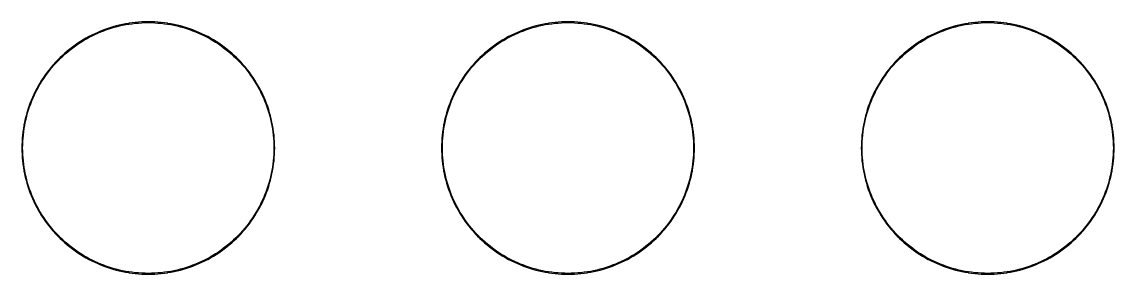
# Model space of a CAD drawing. Extents: x 6 to 66, y 0 to 129.
# Drawn here: x 21.83 to 35.05, y 52.97 to 56.03 of the extents above; entities that cross this region are included whole.
import ezdxf

# ---------------------------------------------------------------- set-up
doc = ezdxf.new("R2010")
doc.units = 0

msp = doc.modelspace()

# ---------------------------------------------------------------- linework, layer by layer
at = {"color": 34, "true_color": 0x008000}
for points in [[(24.4311, 55.59368, 0), (24.40265, 55.6206, 0), (24.3737, 55.64702, 0), (24.34373, 55.67242, 0), (24.31325, 55.69731, 0), (24.28226, 55.72119, 0), (24.25051, 55.7443, 0), (24.21825, 55.76665, 0), (24.18523, 55.78824, 0), (24.15196, 55.80882, 0), (24.11792, 55.82863, 0), (24.08363, 55.84768, 0), (24.04858, 55.86571, 0), (24.0472, 55.86642, 0), (24.01189, 55.88344, 0), (23.97608, 55.89969, 0), (23.94001, 55.91493, 0), (23.90343, 55.92916, 0), (23.8666, 55.94262, 0), (23.82927, 55.95506, 0), (23.79167, 55.96649, 0), (23.75383, 55.97691, 0), (23.71573, 55.98631, 0), (23.67737, 55.99494, 0), (23.63877, 56.00256, 0), (23.60016, 56.00891, 0), (23.59863, 56.00915, 0), (23.55976, 56.01474, 0), (23.52065, 56.01931, 0), (23.48153, 56.02287, 0), (23.44242, 56.02541, 0), (23.4033, 56.02693, 0), (23.36393, 56.02744, 0), (23.32456, 56.02693, 0), (23.28544, 56.02541, 0), (23.24633, 56.02287, 0), (23.20721, 56.01931, 0), (23.1681, 56.01474, 0), (23.12924, 56.00915, 0), (23.1277, 56.00891, 0), (23.0891, 56.00256, 0), (23.05049, 55.99494, 0), (23.01213, 55.98631, 0), (22.97403, 55.97691, 0), (22.93619, 55.96649, 0), (22.8986, 55.95506, 0), (22.86126, 55.94262, 0), (22.82443, 55.92916, 0), (22.78785, 55.91493, 0), (22.75178, 55.89969, 0), (22.71597, 55.88344, 0), (22.68066, 55.86642, 0), (22.67928, 55.86571, 0), (22.64423, 55.84768, 0), (22.60994, 55.82863, 0), (22.57591, 55.80882, 0), (22.54263, 55.78824, 0), (22.50961, 55.76665, 0), (22.47735, 55.7443, 0), (22.4456, 55.72119, 0), (22.41462, 55.69731, 0), (22.38414, 55.67242, 0), (22.35416, 55.64702, 0), (22.32521, 55.6206, 0), (22.29676, 55.59368, 0), (22.26772, 55.56464, 0), (22.2408, 55.5362, 0), (22.21438, 55.50724, 0), (22.18898, 55.47727, 0), (22.16409, 55.44679, 0), (22.14022, 55.4158, 0), (22.1171, 55.38405, 0), (22.09475, 55.35179, 0), (22.07316, 55.31877, 0), (22.05259, 55.2855, 0), (22.03277, 55.25146, 0), (22.01372, 55.21717, 0), (21.99569, 55.18212, 0), (21.99499, 55.18074, 0), (21.97797, 55.14543, 0), (21.96171, 55.10962, 0), (21.94647, 55.07355, 0), (21.93225, 55.03698, 0), (21.91879, 55.00015, 0), (21.90634, 54.96281, 0), (21.89491, 54.92522, 0), (21.8845, 54.88737, 0), (21.8751, 54.84927, 0), (21.86646, 54.81092, 0), (21.85884, 54.77231, 0), (21.85249, 54.7337, 0), (21.85225, 54.73217, 0), (21.84666, 54.69331, 0), (21.84209, 54.65419, 0), (21.83853, 54.61507, 0), (21.83599, 54.57596, 0), (21.83447, 54.53684, 0), (21.83396, 54.49747, 0), (21.83447, 54.4581, 0), (21.83599, 54.41899, 0), (21.83853, 54.37987, 0), (21.84209, 54.34076, 0), (21.84666, 54.30164, 0), (21.85225, 54.26278, 0), (21.85249, 54.26125, 0), (21.85884, 54.22264, 0), (21.86646, 54.18403, 0), (21.8751, 54.14568, 0), (21.8845, 54.10758, 0), (21.89491, 54.06973, 0), (21.90634, 54.03214, 0), (21.91879, 53.9948, 0), (21.93225, 53.95797, 0), (21.94647, 53.92139, 0), (21.96171, 53.88533, 0), (21.97797, 53.84951, 0), (21.99499, 53.81421, 0), (21.99569, 53.81283, 0), (22.01372, 53.77777, 0), (22.03277, 53.74348, 0), (22.05259, 53.70945, 0), (22.07316, 53.67617, 0), (22.09475, 53.64315, 0), (22.1171, 53.6109, 0), (22.14022, 53.57915, 0), (22.16409, 53.54816, 0), (22.18898, 53.51768, 0), (22.21438, 53.48771, 0), (22.2408, 53.45875, 0), (22.26772, 53.4303, 0), (22.29566, 53.40236, 0), (22.29676, 53.40127, 0), (22.32521, 53.37434, 0), (22.35416, 53.34793, 0), (22.38414, 53.32253, 0), (22.41462, 53.29763, 0), (22.4456, 53.27376, 0), (22.47735, 53.25064, 0), (22.50961, 53.22829, 0), (22.54263, 53.2067, 0), (22.57591, 53.18613, 0), (22.60994, 53.16632, 0), (22.64423, 53.14727, 0), (22.64561, 53.14656, 0), (22.67928, 53.12923, 0), (22.68066, 53.12853, 0), (22.71597, 53.11151, 0), (22.75178, 53.09525, 0), (22.78785, 53.08001, 0), (22.82443, 53.06579, 0), (22.86126, 53.05233, 0), (22.8986, 53.03988, 0), (22.93619, 53.02845, 0), (22.97403, 53.01804, 0), (23.01213, 53.00864, 0), (23.05049, 53, 0), (23.0891, 52.99238, 0), (23.1277, 52.98603, 0), (23.12924, 52.98579, 0), (23.1681, 52.9802, 0), (23.20721, 52.97563, 0), (23.24633, 52.97208, 0), (23.28544, 52.96954, 0), (23.32456, 52.96801, 0), (23.36393, 52.9675, 0), (23.4033, 52.96801, 0), (23.44242, 52.96954, 0), (23.48153, 52.97208, 0), (23.52065, 52.97563, 0), (23.55976, 52.9802, 0), (23.59863, 52.98579, 0), (23.60016, 52.98603, 0), (23.63877, 52.99238, 0), (23.67737, 53, 0), (23.71573, 53.00864, 0), (23.75383, 53.01804, 0), (23.79167, 53.02845, 0), (23.82927, 53.03988, 0), (23.8666, 53.05233, 0), (23.90343, 53.06579, 0), (23.94001, 53.08001, 0), (23.97608, 53.09525, 0), (24.01189, 53.11151, 0), (24.0472, 53.12853, 0), (24.04858, 53.12923, 0), (24.08225, 53.14656, 0), (24.08363, 53.14727, 0), (24.11792, 53.16632, 0), (24.15196, 53.18613, 0), (24.18523, 53.2067, 0), (24.21825, 53.22829, 0), (24.25051, 53.25064, 0), (24.28226, 53.27376, 0), (24.31325, 53.29763, 0), (24.34373, 53.32253, 0), (24.3737, 53.34793, 0), (24.40265, 53.37434, 0), (24.4311, 53.40127, 0), (24.4322, 53.40236, 0), (24.46014, 53.4303, 0), (24.48706, 53.45875, 0), (24.51348, 53.48771, 0), (24.53888, 53.51768, 0), (24.56377, 53.54816, 0), (24.58765, 53.57915, 0), (24.61076, 53.6109, 0), (24.63311, 53.64315, 0), (24.6547, 53.67617, 0), (24.67528, 53.70945, 0), (24.69509, 53.74348, 0), (24.71414, 53.77777, 0), (24.73217, 53.81283, 0), (24.73288, 53.81421, 0), (24.74989, 53.84951, 0), (24.76615, 53.88533, 0), (24.78139, 53.92139, 0), (24.79561, 53.95797, 0), (24.80908, 53.9948, 0), (24.82152, 54.03214, 0), (24.83295, 54.06973, 0), (24.84337, 54.10758, 0), (24.85276, 54.14568, 0), (24.8614, 54.18403, 0), (24.86902, 54.22264, 0), (24.87537, 54.26125, 0), (24.87561, 54.26278, 0), (24.8812, 54.30164, 0), (24.88577, 54.34076, 0), (24.88933, 54.37987, 0), (24.89187, 54.41899, 0), (24.89339, 54.4581, 0), (24.8939, 54.49747, 0), (24.89339, 54.53684, 0), (24.89187, 54.57596, 0), (24.88933, 54.61507, 0), (24.88577, 54.65419, 0), (24.8812, 54.69331, 0), (24.87561, 54.73217, 0), (24.87537, 54.7337, 0), (24.86902, 54.77231, 0), (24.8614, 54.81092, 0), (24.85276, 54.84927, 0), (24.84337, 54.88737, 0), (24.83295, 54.92522, 0), (24.82152, 54.96281, 0), (24.80908, 55.00015, 0), (24.79561, 55.03698, 0), (24.78139, 55.07355, 0), (24.76615, 55.10962, 0), (24.74989, 55.14543, 0), (24.73288, 55.18074, 0), (24.73217, 55.18212, 0), (24.71414, 55.21717, 0), (24.69509, 55.25146, 0), (24.67528, 55.2855, 0), (24.6547, 55.31877, 0), (24.63311, 55.35179, 0), (24.61076, 55.38405, 0), (24.58765, 55.4158, 0), (24.56377, 55.44679, 0), (24.53888, 55.47727, 0), (24.51348, 55.50724, 0), (24.48706, 55.5362, 0), (24.46014, 55.56464, 0), (24.4311, 55.59368, 0)], [(23.44242, 52.97944, 0), (23.4033, 52.97792, 0), (23.36393, 52.97741, 0), (23.32456, 52.97792, 0), (23.28544, 52.97944, 0), (23.24633, 52.98198, 0), (23.20721, 52.98554, 0), (23.1681, 52.99011, 0), (23.1298, 52.99562, 0), (23.09216, 53.00181, 0), (23.05355, 53.00943, 0), (23.0152, 53.01806, 0), (22.9771, 53.02746, 0), (22.93925, 53.03787, 0), (22.90166, 53.0493, 0), (22.86432, 53.06175, 0), (22.82749, 53.07521, 0), (22.79091, 53.08944, 0), (22.75485, 53.10468, 0), (22.71903, 53.12093, 0), (22.68403, 53.1378, 0), (22.65005, 53.15528, 0), (22.61576, 53.17433, 0), (22.58173, 53.19414, 0), (22.54845, 53.21472, 0), (22.51543, 53.23631, 0), (22.48318, 53.25866, 0), (22.45143, 53.28177, 0), (22.42044, 53.30565, 0), (22.38996, 53.33054, 0), (22.35999, 53.35594, 0), (22.33103, 53.38236, 0), (22.30258, 53.40928, 0), (22.27574, 53.43612, 0), (22.24881, 53.46457, 0), (22.2224, 53.49353, 0), (22.197, 53.5235, 0), (22.17211, 53.55398, 0), (22.14823, 53.58497, 0), (22.12512, 53.61672, 0), (22.10276, 53.64898, 0), (22.08117, 53.682, 0), (22.0606, 53.71527, 0), (22.04079, 53.74931, 0), (22.02174, 53.7836, 0), (22.00441, 53.81727, 0), (21.98739, 53.85257, 0), (21.97113, 53.88839, 0), (21.95589, 53.92446, 0), (21.94167, 53.96103, 0), (21.92821, 53.99786, 0), (21.91576, 54.0352, 0), (21.90433, 54.07279, 0), (21.89392, 54.11064, 0), (21.88452, 54.14874, 0), (21.87588, 54.18709, 0), (21.86826, 54.2257, 0), (21.86216, 54.26278, 0), (21.85657, 54.30164, 0), (21.852, 54.34076, 0), (21.84844, 54.37987, 0), (21.8459, 54.41899, 0), (21.84438, 54.4581, 0), (21.84387, 54.49747, 0), (21.84438, 54.53684, 0), (21.8459, 54.57596, 0), (21.84844, 54.61507, 0), (21.852, 54.65419, 0), (21.85657, 54.69331, 0), (21.86215, 54.73209, 0), (21.86826, 54.76925, 0), (21.87588, 54.80785, 0), (21.88452, 54.84621, 0), (21.89392, 54.88431, 0), (21.90433, 54.92215, 0), (21.91576, 54.95975, 0), (21.92821, 54.99708, 0), (21.94167, 55.03391, 0), (21.95589, 55.07049, 0), (21.97113, 55.10656, 0), (21.98739, 55.14237, 0), (22.00441, 55.17767, 0), (22.02174, 55.21135, 0), (22.04079, 55.24564, 0), (22.0606, 55.27968, 0), (22.08117, 55.31295, 0), (22.10276, 55.34597, 0), (22.12512, 55.37823, 0), (22.14823, 55.40998, 0), (22.17211, 55.44097, 0), (22.197, 55.47145, 0), (22.2224, 55.50142, 0), (22.24881, 55.53037, 0), (22.27574, 55.55882, 0), (22.27575, 55.55884, 0), (22.30258, 55.58567, 0), (22.33103, 55.61259, 0), (22.35999, 55.63901, 0), (22.38996, 55.66441, 0), (22.42044, 55.6893, 0), (22.45143, 55.71317, 0), (22.48318, 55.73629, 0), (22.51543, 55.75864, 0), (22.54845, 55.78023, 0), (22.58173, 55.8008, 0), (22.61576, 55.82062, 0), (22.65005, 55.83967, 0), (22.68403, 55.85714, 0), (22.71903, 55.87401, 0), (22.75485, 55.89027, 0), (22.79091, 55.90551, 0), (22.82749, 55.91973, 0), (22.86432, 55.9332, 0), (22.90166, 55.94564, 0), (22.93925, 55.95707, 0), (22.9771, 55.96749, 0), (23.0152, 55.97688, 0), (23.05355, 55.98552, 0), (23.09216, 55.99314, 0), (23.1298, 55.99933, 0), (23.1681, 56.00484, 0), (23.20721, 56.00941, 0), (23.24633, 56.01296, 0), (23.28544, 56.0155, 0), (23.32456, 56.01703, 0), (23.36393, 56.01754, 0), (23.4033, 56.01703, 0), (23.44242, 56.0155, 0), (23.48153, 56.01296, 0), (23.52065, 56.00941, 0), (23.55976, 56.00484, 0), (23.59806, 55.99933, 0), (23.6357, 55.99314, 0), (23.67431, 55.98552, 0), (23.71267, 55.97688, 0), (23.75077, 55.96749, 0), (23.78861, 55.95707, 0), (23.8262, 55.94564, 0), (23.86354, 55.9332, 0), (23.90037, 55.91973, 0), (23.93695, 55.90551, 0), (23.97302, 55.89027, 0), (24.00883, 55.87401, 0), (24.04384, 55.85715, 0), (24.07781, 55.83967, 0), (24.1121, 55.82062, 0), (24.14613, 55.8008, 0), (24.17941, 55.78023, 0), (24.21243, 55.75864, 0), (24.24469, 55.73629, 0), (24.27644, 55.71317, 0), (24.30742, 55.6893, 0), (24.3379, 55.66441, 0), (24.36788, 55.63901, 0), (24.39683, 55.61259, 0), (24.42528, 55.58567, 0), (24.45211, 55.55884, 0), (24.45212, 55.55882, 0), (24.47905, 55.53037, 0), (24.50546, 55.50142, 0), (24.53086, 55.47145, 0), (24.55576, 55.44097, 0), (24.57963, 55.40998, 0), (24.60275, 55.37823, 0), (24.6251, 55.34597, 0), (24.64669, 55.31295, 0), (24.66726, 55.27968, 0), (24.68707, 55.24564, 0), (24.70612, 55.21135, 0), (24.72345, 55.17767, 0), (24.74047, 55.14237, 0), (24.75673, 55.10656, 0), (24.77197, 55.07049, 0), (24.78619, 55.03391, 0), (24.79965, 54.99708, 0), (24.8121, 54.95975, 0), (24.82353, 54.92215, 0), (24.83394, 54.88431, 0), (24.84334, 54.84621, 0), (24.85198, 54.80785, 0), (24.8596, 54.76925, 0), (24.86579, 54.73161, 0), (24.87129, 54.69331, 0), (24.87587, 54.65419, 0), (24.87942, 54.61507, 0), (24.88196, 54.57596, 0), (24.88349, 54.53684, 0), (24.88399, 54.49747, 0), (24.88349, 54.4581, 0), (24.88196, 54.41899, 0), (24.87942, 54.37987, 0), (24.87587, 54.34076, 0), (24.87129, 54.30164, 0), (24.86579, 54.26334, 0), (24.8596, 54.2257, 0), (24.85198, 54.18709, 0), (24.84334, 54.14874, 0), (24.83394, 54.11064, 0), (24.82353, 54.07279, 0), (24.8121, 54.0352, 0), (24.79965, 53.99786, 0), (24.78619, 53.96103, 0), (24.77197, 53.92446, 0), (24.75673, 53.88839, 0), (24.74047, 53.85257, 0), (24.72345, 53.81727, 0), (24.70612, 53.7836, 0), (24.68707, 53.74931, 0), (24.66726, 53.71527, 0), (24.64669, 53.682, 0), (24.6251, 53.64898, 0), (24.60275, 53.61672, 0), (24.57963, 53.58497, 0), (24.55576, 53.55398, 0), (24.53086, 53.5235, 0), (24.50546, 53.49353, 0), (24.47905, 53.46457, 0), (24.45212, 53.43612, 0), (24.42528, 53.40928, 0), (24.39683, 53.38236, 0), (24.36788, 53.35594, 0), (24.3379, 53.33054, 0), (24.30742, 53.30565, 0), (24.27644, 53.28177, 0), (24.24469, 53.25866, 0), (24.21243, 53.23631, 0), (24.17941, 53.21472, 0), (24.14613, 53.19414, 0), (24.1121, 53.17433, 0), (24.07781, 53.15528, 0), (24.04383, 53.1378, 0), (24.00883, 53.12093, 0), (23.97302, 53.10468, 0), (23.93695, 53.08944, 0), (23.90037, 53.07521, 0), (23.86354, 53.06175, 0), (23.8262, 53.0493, 0), (23.78861, 53.03787, 0), (23.75077, 53.02746, 0), (23.71267, 53.01806, 0), (23.67431, 53.00943, 0), (23.6357, 53.00181, 0), (23.59806, 52.99562, 0), (23.55976, 52.99011, 0), (23.52065, 52.98554, 0), (23.48153, 52.98198, 0), (23.44242, 52.97944, 0)], [(29.5111, 55.59368, 0), (29.48265, 55.6206, 0), (29.4537, 55.64702, 0), (29.42373, 55.67242, 0), (29.39325, 55.69731, 0), (29.36226, 55.72119, 0), (29.33051, 55.7443, 0), (29.29825, 55.76665, 0), (29.26523, 55.78824, 0), (29.23196, 55.80882, 0), (29.19792, 55.82863, 0), (29.16363, 55.84768, 0), (29.12858, 55.86571, 0), (29.1272, 55.86642, 0), (29.09189, 55.88344, 0), (29.05608, 55.89969, 0), (29.02001, 55.91493, 0), (28.98343, 55.92916, 0), (28.9466, 55.94262, 0), (28.90927, 55.95506, 0), (28.87167, 55.96649, 0), (28.83383, 55.97691, 0), (28.79573, 55.98631, 0), (28.75737, 55.99494, 0), (28.71877, 56.00256, 0), (28.68016, 56.00891, 0), (28.67863, 56.00915, 0), (28.63977, 56.01474, 0), (28.60065, 56.01931, 0), (28.56153, 56.02287, 0), (28.52242, 56.02541, 0), (28.4833, 56.02693, 0), (28.44393, 56.02744, 0), (28.40456, 56.02693, 0), (28.36544, 56.02541, 0), (28.32633, 56.02287, 0), (28.28721, 56.01931, 0), (28.2481, 56.01474, 0), (28.20923, 56.00915, 0), (28.2077, 56.00891, 0), (28.1691, 56.00256, 0), (28.13049, 55.99494, 0), (28.09213, 55.98631, 0), (28.05403, 55.97691, 0), (28.01619, 55.96649, 0), (27.9786, 55.95506, 0), (27.94126, 55.94262, 0), (27.90443, 55.92916, 0), (27.86785, 55.91493, 0), (27.83178, 55.89969, 0), (27.79597, 55.88344, 0), (27.76066, 55.86642, 0), (27.75928, 55.86571, 0), (27.72423, 55.84768, 0), (27.68994, 55.82863, 0), (27.65591, 55.80882, 0), (27.62263, 55.78824, 0), (27.58961, 55.76665, 0), (27.55735, 55.7443, 0), (27.5256, 55.72119, 0), (27.49462, 55.69731, 0), (27.46414, 55.67242, 0), (27.43416, 55.64702, 0), (27.40521, 55.6206, 0), (27.37676, 55.59368, 0), (27.34772, 55.56464, 0), (27.3208, 55.5362, 0), (27.29438, 55.50724, 0), (27.26898, 55.47727, 0), (27.24409, 55.44679, 0), (27.22022, 55.4158, 0), (27.1971, 55.38405, 0), (27.17475, 55.35179, 0), (27.15316, 55.31877, 0), (27.13259, 55.2855, 0), (27.11277, 55.25146, 0), (27.09372, 55.21717, 0), (27.07569, 55.18212, 0), (27.07499, 55.18074, 0), (27.05797, 55.14543, 0), (27.04171, 55.10962, 0), (27.02647, 55.07355, 0), (27.01225, 55.03698, 0), (26.99879, 55.00015, 0), (26.98634, 54.96281, 0), (26.97491, 54.92522, 0), (26.9645, 54.88737, 0), (26.9551, 54.84927, 0), (26.94646, 54.81092, 0), (26.93884, 54.77231, 0), (26.93249, 54.7337, 0), (26.93225, 54.73217, 0), (26.92666, 54.69331, 0), (26.92209, 54.65419, 0), (26.91853, 54.61507, 0), (26.91599, 54.57596, 0), (26.91447, 54.53684, 0), (26.91396, 54.49747, 0), (26.91447, 54.4581, 0), (26.91599, 54.41899, 0), (26.91853, 54.37987, 0), (26.92209, 54.34076, 0), (26.92666, 54.30164, 0), (26.93225, 54.26278, 0), (26.93249, 54.26125, 0), (26.93884, 54.22264, 0), (26.94646, 54.18403, 0), (26.9551, 54.14568, 0), (26.9645, 54.10758, 0), (26.97491, 54.06973, 0), (26.98634, 54.03214, 0), (26.99879, 53.9948, 0), (27.01225, 53.95797, 0), (27.02647, 53.92139, 0), (27.04171, 53.88533, 0), (27.05797, 53.84951, 0), (27.07499, 53.81421, 0), (27.07569, 53.81283, 0), (27.09372, 53.77777, 0), (27.11277, 53.74348, 0), (27.13259, 53.70945, 0), (27.15316, 53.67617, 0), (27.17475, 53.64315, 0), (27.1971, 53.6109, 0), (27.22022, 53.57915, 0), (27.24409, 53.54816, 0), (27.26898, 53.51768, 0), (27.29438, 53.48771, 0), (27.3208, 53.45875, 0), (27.34772, 53.4303, 0), (27.37566, 53.40236, 0), (27.37676, 53.40127, 0), (27.40521, 53.37434, 0), (27.43416, 53.34793, 0), (27.46414, 53.32253, 0), (27.49462, 53.29763, 0), (27.5256, 53.27376, 0), (27.55735, 53.25064, 0), (27.58961, 53.22829, 0), (27.62263, 53.2067, 0), (27.65591, 53.18613, 0), (27.68994, 53.16632, 0), (27.72423, 53.14727, 0), (27.72561, 53.14656, 0), (27.75928, 53.12923, 0), (27.76066, 53.12853, 0), (27.79597, 53.11151, 0), (27.83178, 53.09525, 0), (27.86785, 53.08001, 0), (27.90443, 53.06579, 0), (27.94126, 53.05233, 0), (27.9786, 53.03988, 0), (28.01619, 53.02845, 0), (28.05403, 53.01804, 0), (28.09213, 53.00864, 0), (28.13049, 53, 0), (28.1691, 52.99238, 0), (28.2077, 52.98603, 0), (28.20923, 52.98579, 0), (28.2481, 52.9802, 0), (28.28721, 52.97563, 0), (28.32633, 52.97208, 0), (28.36544, 52.96954, 0), (28.40456, 52.96801, 0), (28.44393, 52.9675, 0), (28.4833, 52.96801, 0), (28.52242, 52.96954, 0), (28.56153, 52.97208, 0), (28.60065, 52.97563, 0), (28.63977, 52.9802, 0), (28.67863, 52.98579, 0), (28.68016, 52.98603, 0), (28.71877, 52.99238, 0), (28.75737, 53, 0), (28.79573, 53.00864, 0), (28.83383, 53.01804, 0), (28.87167, 53.02845, 0), (28.90927, 53.03988, 0), (28.9466, 53.05233, 0), (28.98343, 53.06579, 0), (29.02001, 53.08001, 0), (29.05608, 53.09525, 0), (29.09189, 53.11151, 0), (29.1272, 53.12853, 0), (29.12858, 53.12923, 0), (29.16225, 53.14656, 0), (29.16363, 53.14727, 0), (29.19792, 53.16632, 0), (29.23196, 53.18613, 0), (29.26523, 53.2067, 0), (29.29825, 53.22829, 0), (29.33051, 53.25064, 0), (29.36226, 53.27376, 0), (29.39325, 53.29763, 0), (29.42373, 53.32253, 0), (29.4537, 53.34793, 0), (29.48265, 53.37434, 0), (29.5111, 53.40127, 0), (29.5122, 53.40236, 0), (29.54014, 53.4303, 0), (29.56706, 53.45875, 0), (29.59348, 53.48771, 0), (29.61888, 53.51768, 0), (29.64377, 53.54816, 0), (29.66765, 53.57915, 0), (29.69076, 53.6109, 0), (29.71311, 53.64315, 0), (29.7347, 53.67617, 0), (29.75528, 53.70945, 0), (29.77509, 53.74348, 0), (29.79414, 53.77777, 0), (29.81217, 53.81283, 0), (29.81288, 53.81421, 0), (29.82989, 53.84951, 0), (29.84615, 53.88533, 0), (29.86139, 53.92139, 0), (29.87561, 53.95797, 0), (29.88908, 53.9948, 0), (29.90152, 54.03214, 0), (29.91295, 54.06973, 0), (29.92337, 54.10758, 0), (29.93276, 54.14568, 0), (29.9414, 54.18403, 0), (29.94902, 54.22264, 0), (29.95537, 54.26125, 0), (29.95561, 54.26278, 0), (29.9612, 54.30164, 0), (29.96577, 54.34076, 0), (29.96933, 54.37987, 0), (29.97187, 54.41899, 0), (29.97339, 54.4581, 0), (29.9739, 54.49747, 0), (29.97339, 54.53684, 0), (29.97187, 54.57596, 0), (29.96933, 54.61507, 0), (29.96577, 54.65419, 0), (29.9612, 54.69331, 0), (29.95561, 54.73217, 0), (29.95537, 54.7337, 0), (29.94902, 54.77231, 0), (29.9414, 54.81092, 0), (29.93276, 54.84927, 0), (29.92337, 54.88737, 0), (29.91295, 54.92522, 0), (29.90152, 54.96281, 0), (29.88908, 55.00015, 0), (29.87561, 55.03698, 0), (29.86139, 55.07355, 0), (29.84615, 55.10962, 0), (29.82989, 55.14543, 0), (29.81288, 55.18074, 0), (29.81217, 55.18212, 0), (29.79414, 55.21717, 0), (29.77509, 55.25146, 0), (29.75528, 55.2855, 0), (29.7347, 55.31877, 0), (29.71311, 55.35179, 0), (29.69076, 55.38405, 0), (29.66765, 55.4158, 0), (29.64377, 55.44679, 0), (29.61888, 55.47727, 0), (29.59348, 55.50724, 0), (29.56706, 55.5362, 0), (29.54014, 55.56464, 0), (29.5111, 55.59368, 0)], [(28.52242, 52.97944, 0), (28.4833, 52.97792, 0), (28.44393, 52.97741, 0), (28.40456, 52.97792, 0), (28.36544, 52.97944, 0), (28.32633, 52.98198, 0), (28.28721, 52.98554, 0), (28.2481, 52.99011, 0), (28.20987, 52.99561, 0), (28.17216, 53.00181, 0), (28.13355, 53.00943, 0), (28.0952, 53.01806, 0), (28.0571, 53.02746, 0), (28.01925, 53.03787, 0), (27.98166, 53.0493, 0), (27.94432, 53.06175, 0), (27.90749, 53.07521, 0), (27.87091, 53.08944, 0), (27.83485, 53.10468, 0), (27.79903, 53.12093, 0), (27.76403, 53.1378, 0), (27.73005, 53.15528, 0), (27.69576, 53.17433, 0), (27.66173, 53.19414, 0), (27.62845, 53.21472, 0), (27.59543, 53.23631, 0), (27.56318, 53.25866, 0), (27.53143, 53.28177, 0), (27.50044, 53.30565, 0), (27.46996, 53.33054, 0), (27.43999, 53.35594, 0), (27.41103, 53.38236, 0), (27.38258, 53.40928, 0), (27.35574, 53.43612, 0), (27.32881, 53.46457, 0), (27.3024, 53.49353, 0), (27.277, 53.5235, 0), (27.25211, 53.55398, 0), (27.22823, 53.58497, 0), (27.20512, 53.61672, 0), (27.18276, 53.64898, 0), (27.16117, 53.682, 0), (27.1406, 53.71527, 0), (27.12079, 53.74931, 0), (27.10174, 53.7836, 0), (27.08441, 53.81727, 0), (27.06739, 53.85257, 0), (27.05113, 53.88839, 0), (27.03589, 53.92446, 0), (27.02167, 53.96103, 0), (27.00821, 53.99786, 0), (26.99576, 54.0352, 0), (26.98433, 54.07279, 0), (26.97392, 54.11064, 0), (26.96452, 54.14874, 0), (26.95588, 54.18709, 0), (26.94826, 54.2257, 0), (26.94216, 54.26278, 0), (26.93657, 54.30164, 0), (26.932, 54.34076, 0), (26.92844, 54.37987, 0), (26.9259, 54.41899, 0), (26.92438, 54.4581, 0), (26.92387, 54.49747, 0), (26.92438, 54.53684, 0), (26.9259, 54.57596, 0), (26.92844, 54.61507, 0), (26.932, 54.65419, 0), (26.93657, 54.69331, 0), (26.94215, 54.73209, 0), (26.94826, 54.76925, 0), (26.95588, 54.80785, 0), (26.96452, 54.84621, 0), (26.97392, 54.88431, 0), (26.98433, 54.92215, 0), (26.99576, 54.95975, 0), (27.00821, 54.99708, 0), (27.02167, 55.03391, 0), (27.03589, 55.07049, 0), (27.05113, 55.10656, 0), (27.06739, 55.14237, 0), (27.08441, 55.17767, 0), (27.10174, 55.21135, 0), (27.12079, 55.24564, 0), (27.1406, 55.27968, 0), (27.16117, 55.31295, 0), (27.18276, 55.34597, 0), (27.20512, 55.37823, 0), (27.22823, 55.40998, 0), (27.25211, 55.44097, 0), (27.277, 55.47145, 0), (27.3024, 55.50142, 0), (27.32881, 55.53037, 0), (27.35574, 55.55882, 0), (27.38277, 55.58585, 0), (27.41103, 55.61259, 0), (27.43999, 55.63901, 0), (27.46996, 55.66441, 0), (27.50044, 55.6893, 0), (27.53143, 55.71317, 0), (27.56318, 55.73629, 0), (27.59543, 55.75864, 0), (27.62845, 55.78023, 0), (27.66173, 55.8008, 0), (27.69576, 55.82062, 0), (27.73005, 55.83967, 0), (27.76403, 55.85714, 0), (27.79903, 55.87401, 0), (27.83485, 55.89027, 0), (27.87091, 55.90551, 0), (27.90749, 55.91973, 0), (27.94432, 55.9332, 0), (27.98166, 55.94564, 0), (28.01925, 55.95707, 0), (28.0571, 55.96749, 0), (28.0952, 55.97688, 0), (28.13355, 55.98552, 0), (28.17216, 55.99314, 0), (28.20987, 55.99934, 0), (28.2481, 56.00484, 0), (28.28721, 56.00941, 0), (28.32633, 56.01296, 0), (28.36544, 56.0155, 0), (28.40456, 56.01703, 0), (28.44393, 56.01754, 0), (28.4833, 56.01703, 0), (28.52242, 56.0155, 0), (28.56153, 56.01296, 0), (28.60065, 56.00941, 0), (28.63977, 56.00484, 0), (28.67806, 55.99933, 0), (28.7157, 55.99314, 0), (28.75431, 55.98552, 0), (28.79267, 55.97688, 0), (28.83077, 55.96749, 0), (28.86861, 55.95707, 0), (28.9062, 55.94564, 0), (28.94354, 55.9332, 0), (28.98037, 55.91973, 0), (29.01695, 55.90551, 0), (29.05302, 55.89027, 0), (29.08883, 55.87401, 0), (29.12384, 55.85715, 0), (29.15781, 55.83967, 0), (29.1921, 55.82062, 0), (29.22613, 55.8008, 0), (29.25941, 55.78023, 0), (29.29243, 55.75864, 0), (29.32469, 55.73629, 0), (29.35644, 55.71317, 0), (29.38742, 55.6893, 0), (29.4179, 55.66441, 0), (29.44788, 55.63901, 0), (29.47683, 55.61259, 0), (29.50528, 55.58567, 0), (29.53211, 55.55884, 0), (29.53212, 55.55882, 0), (29.55905, 55.53037, 0), (29.58546, 55.50142, 0), (29.61086, 55.47145, 0), (29.63576, 55.44097, 0), (29.65963, 55.40998, 0), (29.68275, 55.37823, 0), (29.7051, 55.34597, 0), (29.72669, 55.31295, 0), (29.74726, 55.27968, 0), (29.76707, 55.24564, 0), (29.78612, 55.21135, 0), (29.80345, 55.17767, 0), (29.82047, 55.14237, 0), (29.83673, 55.10656, 0), (29.85197, 55.07049, 0), (29.86619, 55.03391, 0), (29.87965, 54.99708, 0), (29.8921, 54.95975, 0), (29.90353, 54.92215, 0), (29.91394, 54.88431, 0), (29.92334, 54.84621, 0), (29.93198, 54.80785, 0), (29.9396, 54.76925, 0), (29.94579, 54.73161, 0), (29.95129, 54.69331, 0), (29.95587, 54.65419, 0), (29.95942, 54.61507, 0), (29.96196, 54.57596, 0), (29.96349, 54.53684, 0), (29.96399, 54.49747, 0), (29.96349, 54.4581, 0), (29.96196, 54.41899, 0), (29.95942, 54.37987, 0), (29.95587, 54.34076, 0), (29.95129, 54.30164, 0), (29.94579, 54.26334, 0), (29.9396, 54.2257, 0), (29.93198, 54.18709, 0), (29.92334, 54.14874, 0), (29.91394, 54.11064, 0), (29.90353, 54.07279, 0), (29.8921, 54.0352, 0), (29.87965, 53.99786, 0), (29.86619, 53.96103, 0), (29.85197, 53.92446, 0), (29.83673, 53.88839, 0), (29.82047, 53.85257, 0), (29.80345, 53.81727, 0), (29.78612, 53.7836, 0), (29.76707, 53.74931, 0), (29.74726, 53.71527, 0), (29.72669, 53.682, 0), (29.7051, 53.64898, 0), (29.68275, 53.61672, 0), (29.65963, 53.58497, 0), (29.63576, 53.55398, 0), (29.61086, 53.5235, 0), (29.58546, 53.49353, 0), (29.55905, 53.46457, 0), (29.53212, 53.43612, 0), (29.50528, 53.40928, 0), (29.47683, 53.38236, 0), (29.44788, 53.35594, 0), (29.4179, 53.33054, 0), (29.38742, 53.30565, 0), (29.35644, 53.28177, 0), (29.32469, 53.25866, 0), (29.29243, 53.23631, 0), (29.25941, 53.21472, 0), (29.22613, 53.19414, 0), (29.1921, 53.17433, 0), (29.15781, 53.15528, 0), (29.12383, 53.1378, 0), (29.08883, 53.12093, 0), (29.05302, 53.10468, 0), (29.01695, 53.08944, 0), (28.98037, 53.07521, 0), (28.94354, 53.06175, 0), (28.9062, 53.0493, 0), (28.86861, 53.03787, 0), (28.83077, 53.02746, 0), (28.79267, 53.01806, 0), (28.75431, 53.00943, 0), (28.7157, 53.00181, 0), (28.67806, 52.99562, 0), (28.63977, 52.99011, 0), (28.60065, 52.98554, 0), (28.56153, 52.98198, 0), (28.52242, 52.97944, 0)], [(33.48456, 56.02693, 0), (33.44545, 56.02541, 0), (33.40632, 56.02287, 0), (33.36721, 56.01931, 0), (33.3281, 56.01474, 0), (33.28924, 56.00915, 0), (33.2877, 56.00891, 0), (33.2491, 56.00256, 0), (33.21049, 55.99494, 0), (33.17213, 55.98631, 0), (33.13403, 55.97691, 0), (33.09619, 55.96649, 0), (33.0586, 55.95506, 0), (33.02126, 55.94262, 0), (32.98443, 55.92916, 0), (32.94785, 55.91493, 0), (32.91178, 55.89969, 0), (32.87597, 55.88344, 0), (32.84066, 55.86642, 0), (32.83928, 55.86571, 0), (32.80422, 55.84768, 0), (32.76994, 55.82863, 0), (32.7359, 55.80882, 0), (32.70263, 55.78824, 0), (32.66961, 55.76665, 0), (32.63735, 55.7443, 0), (32.6056, 55.72119, 0), (32.57462, 55.69731, 0), (32.54414, 55.67242, 0), (32.51415, 55.64702, 0), (32.48521, 55.6206, 0), (32.45676, 55.59368, 0), (32.42772, 55.56464, 0), (32.40079, 55.5362, 0), (32.37438, 55.50724, 0), (32.34897, 55.47727, 0), (32.32409, 55.44679, 0), (32.30022, 55.4158, 0), (32.27709, 55.38405, 0), (32.25475, 55.35179, 0), (32.23316, 55.31877, 0), (32.21259, 55.2855, 0), (32.19277, 55.25146, 0), (32.17372, 55.21717, 0), (32.15569, 55.18212, 0), (32.15499, 55.18074, 0), (32.13797, 55.14543, 0), (32.12171, 55.10962, 0), (32.10647, 55.07355, 0), (32.09225, 55.03698, 0), (32.07879, 55.00015, 0), (32.06633, 54.96281, 0), (32.05491, 54.92522, 0), (32.0445, 54.88737, 0), (32.0351, 54.84927, 0), (32.02646, 54.81092, 0), (32.01883, 54.77231, 0), (32.01249, 54.7337, 0), (32.01225, 54.73217, 0), (32.00665, 54.69331, 0), (32.00209, 54.65419, 0), (31.99853, 54.61507, 0), (31.99599, 54.57596, 0), (31.99447, 54.53684, 0), (31.99396, 54.49747, 0), (31.99447, 54.4581, 0), (31.99599, 54.41899, 0), (31.99853, 54.37987, 0), (32.00209, 54.34076, 0), (32.00665, 54.30164, 0), (32.01225, 54.26278, 0), (32.01249, 54.26125, 0), (32.01883, 54.22264, 0), (32.02646, 54.18403, 0), (32.0351, 54.14568, 0), (32.0445, 54.10758, 0), (32.05491, 54.06973, 0), (32.06633, 54.03214, 0), (32.07879, 53.9948, 0), (32.09225, 53.95797, 0), (32.10647, 53.92139, 0), (32.12171, 53.88533, 0), (32.13797, 53.84951, 0), (32.15499, 53.81421, 0), (32.15569, 53.81283, 0), (32.17372, 53.77777, 0), (32.19277, 53.74348, 0), (32.21259, 53.70945, 0), (32.23316, 53.67617, 0), (32.25475, 53.64315, 0), (32.27709, 53.6109, 0), (32.30022, 53.57915, 0), (32.32409, 53.54816, 0), (32.34897, 53.51768, 0), (32.37438, 53.48771, 0), (32.40079, 53.45875, 0), (32.42772, 53.4303, 0), (32.45566, 53.40236, 0), (32.45676, 53.40127, 0), (32.48521, 53.37434, 0), (32.51415, 53.34793, 0), (32.54414, 53.32253, 0), (32.57462, 53.29763, 0), (32.6056, 53.27376, 0), (32.63735, 53.25064, 0), (32.66961, 53.22829, 0), (32.70263, 53.2067, 0), (32.7359, 53.18613, 0), (32.76994, 53.16632, 0), (32.80422, 53.14727, 0), (32.80561, 53.14656, 0), (32.83928, 53.12923, 0), (32.84066, 53.12853, 0), (32.87597, 53.11151, 0), (32.91178, 53.09525, 0), (32.94785, 53.08001, 0), (32.98443, 53.06579, 0), (33.02126, 53.05233, 0), (33.0586, 53.03988, 0), (33.09619, 53.02845, 0), (33.13403, 53.01804, 0), (33.17213, 53.00864, 0), (33.21049, 53, 0), (33.2491, 52.99238, 0), (33.2877, 52.98603, 0), (33.28924, 52.98579, 0), (33.3281, 52.9802, 0), (33.36721, 52.97563, 0), (33.40632, 52.97208, 0), (33.44545, 52.96954, 0), (33.48456, 52.96801, 0), (33.52393, 52.9675, 0), (33.5633, 52.96801, 0), (33.60242, 52.96954, 0), (33.64153, 52.97208, 0), (33.68065, 52.97563, 0), (33.71976, 52.9802, 0), (33.75862, 52.98579, 0), (33.76016, 52.98603, 0), (33.79876, 52.99238, 0), (33.83737, 53, 0), (33.87572, 53.00864, 0), (33.91382, 53.01804, 0), (33.95167, 53.02845, 0), (33.98926, 53.03988, 0), (34.0266, 53.05233, 0), (34.06342, 53.06579, 0), (34.1, 53.08001, 0), (34.13608, 53.09525, 0), (34.17188, 53.11151, 0), (34.2072, 53.12853, 0), (34.20858, 53.12923, 0), (34.24225, 53.14656, 0), (34.24363, 53.14727, 0), (34.27792, 53.16632, 0), (34.31196, 53.18613, 0), (34.34523, 53.2067, 0), (34.37825, 53.22829, 0), (34.41051, 53.25064, 0), (34.44225, 53.27376, 0), (34.47325, 53.29763, 0), (34.50372, 53.32253, 0), (34.5337, 53.34793, 0), (34.56265, 53.37434, 0), (34.59109, 53.40127, 0), (34.5922, 53.40236, 0), (34.62014, 53.4303, 0), (34.64706, 53.45875, 0), (34.67348, 53.48771, 0), (34.69888, 53.51768, 0), (34.72377, 53.54816, 0), (34.74765, 53.57915, 0), (34.77076, 53.6109, 0), (34.79311, 53.64315, 0), (34.8147, 53.67617, 0), (34.83527, 53.70945, 0), (34.85508, 53.74348, 0), (34.87413, 53.77777, 0), (34.89217, 53.81283, 0), (34.89288, 53.81421, 0), (34.90988, 53.84951, 0), (34.92615, 53.88533, 0), (34.94139, 53.92139, 0), (34.95561, 53.95797, 0), (34.96908, 53.9948, 0), (34.98152, 54.03214, 0), (34.99295, 54.06973, 0), (35.00336, 54.10758, 0), (35.01276, 54.14568, 0), (35.0214, 54.18403, 0), (35.02902, 54.22264, 0), (35.03537, 54.26125, 0), (35.03561, 54.26278, 0), (35.0412, 54.30164, 0), (35.04576, 54.34076, 0), (35.04932, 54.37987, 0), (35.05187, 54.41899, 0), (35.05339, 54.4581, 0), (35.0539, 54.49747, 0), (35.05339, 54.53684, 0), (35.05187, 54.57596, 0), (35.04932, 54.61507, 0), (35.04576, 54.65419, 0), (35.0412, 54.69331, 0), (35.03561, 54.73217, 0), (35.03537, 54.7337, 0), (35.02902, 54.77231, 0), (35.0214, 54.81092, 0), (35.01276, 54.84927, 0), (35.00336, 54.88737, 0), (34.99295, 54.92522, 0), (34.98152, 54.96281, 0), (34.96908, 55.00015, 0), (34.95561, 55.03698, 0), (34.94139, 55.07355, 0), (34.92615, 55.10962, 0), (34.90988, 55.14543, 0), (34.89288, 55.18074, 0), (34.89217, 55.18212, 0), (34.87484, 55.21579, 0), (34.87413, 55.21717, 0), (34.85508, 55.25146, 0), (34.83527, 55.2855, 0), (34.8147, 55.31877, 0), (34.79311, 55.35179, 0), (34.77076, 55.38405, 0), (34.74765, 55.4158, 0), (34.72377, 55.44679, 0), (34.69888, 55.47727, 0), (34.67348, 55.50724, 0), (34.64706, 55.5362, 0), (34.62014, 55.56464, 0), (34.59221, 55.59256, 0), (34.5922, 55.59258, 0), (34.59109, 55.59368, 0), (34.56265, 55.6206, 0), (34.5337, 55.64702, 0), (34.50372, 55.67242, 0), (34.47325, 55.69731, 0), (34.44225, 55.72119, 0), (34.41051, 55.7443, 0), (34.37825, 55.76665, 0), (34.34523, 55.78824, 0), (34.31196, 55.80882, 0), (34.27792, 55.82863, 0), (34.24363, 55.84768, 0), (34.20858, 55.86571, 0), (34.2072, 55.86642, 0), (34.17188, 55.88344, 0), (34.13608, 55.89969, 0), (34.1, 55.91493, 0), (34.06342, 55.92916, 0), (34.0266, 55.94262, 0), (33.98926, 55.95506, 0), (33.95167, 55.96649, 0), (33.91382, 55.97691, 0), (33.87572, 55.98631, 0), (33.83737, 55.99494, 0), (33.79876, 56.00256, 0), (33.76016, 56.00891, 0), (33.75862, 56.00915, 0), (33.71976, 56.01474, 0), (33.68065, 56.01931, 0), (33.64153, 56.02287, 0), (33.60242, 56.02541, 0), (33.5633, 56.02693, 0), (33.52393, 56.02744, 0), (33.48456, 56.02693, 0)], [(33.60242, 52.97944, 0), (33.5633, 52.97792, 0), (33.52393, 52.97741, 0), (33.48456, 52.97792, 0), (33.44545, 52.97944, 0), (33.40632, 52.98198, 0), (33.36721, 52.98554, 0), (33.3281, 52.99011, 0), (33.2898, 52.99562, 0), (33.25216, 53.00181, 0), (33.21355, 53.00943, 0), (33.17519, 53.01806, 0), (33.13709, 53.02746, 0), (33.09925, 53.03787, 0), (33.06166, 53.0493, 0), (33.02432, 53.06175, 0), (32.98749, 53.07521, 0), (32.95091, 53.08944, 0), (32.91485, 53.10468, 0), (32.87903, 53.12093, 0), (32.84403, 53.13781, 0), (32.81004, 53.15528, 0), (32.77576, 53.17433, 0), (32.74172, 53.19414, 0), (32.70845, 53.21472, 0), (32.67543, 53.23631, 0), (32.64318, 53.25866, 0), (32.61143, 53.28177, 0), (32.58044, 53.30565, 0), (32.54996, 53.33054, 0), (32.51999, 53.35594, 0), (32.49103, 53.38236, 0), (32.46258, 53.40928, 0), (32.46256, 53.40929, 0), (32.43574, 53.43612, 0), (32.40881, 53.46457, 0), (32.38239, 53.49353, 0), (32.357, 53.5235, 0), (32.33211, 53.55398, 0), (32.30823, 53.58497, 0), (32.28512, 53.61672, 0), (32.26276, 53.64898, 0), (32.24116, 53.682, 0), (32.22059, 53.71527, 0), (32.20079, 53.74931, 0), (32.18174, 53.7836, 0), (32.16425, 53.81758, 0), (32.14739, 53.85257, 0), (32.13113, 53.88839, 0), (32.11589, 53.92446, 0), (32.10167, 53.96103, 0), (32.0882, 53.99786, 0), (32.07576, 54.0352, 0), (32.06433, 54.07279, 0), (32.05392, 54.11064, 0), (32.04452, 54.14874, 0), (32.03588, 54.18709, 0), (32.02826, 54.2257, 0), (32.02216, 54.26278, 0), (32.01657, 54.30164, 0), (32.012, 54.34076, 0), (32.00844, 54.37987, 0), (32.00589, 54.41899, 0), (32.00437, 54.4581, 0), (32.00387, 54.49747, 0), (32.00437, 54.53684, 0), (32.00589, 54.57596, 0), (32.00844, 54.61507, 0), (32.012, 54.65419, 0), (32.01657, 54.69331, 0), (32.02215, 54.73209, 0), (32.02826, 54.76925, 0), (32.03588, 54.80785, 0), (32.04452, 54.84621, 0), (32.05392, 54.88431, 0), (32.06433, 54.92215, 0), (32.07576, 54.95975, 0), (32.0882, 54.99708, 0), (32.10167, 55.03391, 0), (32.11589, 55.07049, 0), (32.13113, 55.10656, 0), (32.14739, 55.14237, 0), (32.16425, 55.17737, 0), (32.18174, 55.21135, 0), (32.20079, 55.24564, 0), (32.22059, 55.27968, 0), (32.24116, 55.31295, 0), (32.26276, 55.34597, 0), (32.28512, 55.37823, 0), (32.30823, 55.40998, 0), (32.33211, 55.44097, 0), (32.357, 55.47145, 0), (32.38239, 55.50142, 0), (32.40881, 55.53037, 0), (32.43574, 55.55882, 0), (32.46258, 55.58567, 0), (32.49103, 55.61259, 0), (32.51999, 55.63901, 0), (32.54996, 55.66441, 0), (32.58044, 55.6893, 0), (32.61143, 55.71317, 0), (32.64318, 55.73629, 0), (32.67543, 55.75864, 0), (32.70845, 55.78023, 0), (32.74172, 55.8008, 0), (32.77576, 55.82062, 0), (32.81004, 55.83967, 0), (32.84402, 55.85714, 0), (32.87903, 55.87401, 0), (32.91485, 55.89027, 0), (32.95091, 55.90551, 0), (32.98749, 55.91973, 0), (33.02432, 55.9332, 0), (33.06166, 55.94564, 0), (33.09925, 55.95707, 0), (33.13709, 55.96749, 0), (33.17519, 55.97688, 0), (33.21355, 55.98552, 0), (33.25216, 55.99314, 0), (33.2898, 55.99933, 0), (33.3281, 56.00484, 0), (33.36721, 56.00941, 0), (33.40632, 56.01296, 0), (33.44545, 56.0155, 0), (33.48456, 56.01703, 0), (33.52393, 56.01754, 0), (33.5633, 56.01703, 0), (33.60242, 56.0155, 0), (33.64153, 56.01296, 0), (33.68065, 56.00941, 0), (33.71976, 56.00484, 0), (33.75813, 55.99932, 0), (33.79569, 55.99314, 0), (33.83431, 55.98552, 0), (33.87267, 55.97688, 0), (33.91077, 55.96749, 0), (33.94861, 55.95707, 0), (33.98619, 55.94564, 0), (34.02353, 55.9332, 0), (34.06037, 55.91973, 0), (34.09695, 55.90551, 0), (34.13302, 55.89027, 0), (34.16883, 55.87401, 0), (34.20384, 55.85715, 0), (34.23781, 55.83967, 0), (34.2721, 55.82062, 0), (34.30613, 55.8008, 0), (34.33941, 55.78023, 0), (34.37243, 55.75864, 0), (34.40469, 55.73629, 0), (34.43643, 55.71317, 0), (34.46741, 55.6893, 0), (34.4979, 55.66441, 0), (34.52788, 55.63901, 0), (34.55683, 55.61259, 0), (34.58527, 55.58567, 0), (34.61209, 55.55886, 0), (34.61211, 55.55882, 0), (34.63904, 55.53037, 0), (34.66546, 55.50142, 0), (34.69086, 55.47145, 0), (34.71576, 55.44097, 0), (34.73963, 55.40998, 0), (34.76274, 55.37823, 0), (34.7851, 55.34597, 0), (34.80669, 55.31295, 0), (34.82726, 55.27968, 0), (34.84707, 55.24564, 0), (34.86612, 55.21135, 0), (34.88345, 55.17767, 0), (34.90047, 55.14237, 0), (34.91673, 55.10656, 0), (34.93197, 55.07049, 0), (34.94619, 55.03391, 0), (34.95965, 54.99708, 0), (34.97209, 54.95975, 0), (34.98353, 54.92215, 0), (34.99394, 54.88431, 0), (35.00334, 54.84621, 0), (35.01198, 54.80785, 0), (35.01959, 54.76925, 0), (35.02571, 54.73207, 0), (35.03129, 54.69331, 0), (35.03587, 54.65419, 0), (35.03942, 54.61507, 0), (35.04196, 54.57596, 0), (35.04349, 54.53684, 0), (35.04399, 54.49747, 0), (35.04349, 54.4581, 0), (35.04196, 54.41899, 0), (35.03942, 54.37987, 0), (35.03587, 54.34076, 0), (35.03129, 54.30164, 0), (35.0257, 54.26278, 0), (35.01959, 54.2257, 0), (35.01198, 54.18709, 0), (35.00334, 54.14874, 0), (34.99394, 54.11064, 0), (34.98353, 54.07279, 0), (34.97209, 54.0352, 0), (34.95965, 53.99786, 0), (34.94619, 53.96103, 0), (34.93197, 53.92446, 0), (34.91673, 53.88839, 0), (34.90047, 53.85257, 0), (34.88345, 53.81727, 0), (34.86612, 53.7836, 0), (34.84707, 53.74931, 0), (34.82726, 53.71527, 0), (34.80669, 53.682, 0), (34.7851, 53.64898, 0), (34.76274, 53.61672, 0), (34.73963, 53.58497, 0), (34.71576, 53.55398, 0), (34.69086, 53.5235, 0), (34.66546, 53.49353, 0), (34.63904, 53.46457, 0), (34.61211, 53.43612, 0), (34.6121, 53.4361, 0), (34.58529, 53.40929, 0), (34.58527, 53.40928, 0), (34.55683, 53.38236, 0), (34.52788, 53.35594, 0), (34.4979, 53.33054, 0), (34.46741, 53.30565, 0), (34.43643, 53.28177, 0), (34.40469, 53.25866, 0), (34.37243, 53.23631, 0), (34.33941, 53.21472, 0), (34.30613, 53.19414, 0), (34.2721, 53.17433, 0), (34.23781, 53.15528, 0), (34.20383, 53.1378, 0), (34.16883, 53.12093, 0), (34.13302, 53.10468, 0), (34.09695, 53.08944, 0), (34.06037, 53.07521, 0), (34.02353, 53.06175, 0), (33.98619, 53.0493, 0), (33.94861, 53.03787, 0), (33.91077, 53.02746, 0), (33.87267, 53.01806, 0), (33.83431, 53.00943, 0), (33.79569, 53.00181, 0), (33.75813, 52.99563, 0), (33.71976, 52.99011, 0), (33.68065, 52.98554, 0), (33.64153, 52.98198, 0), (33.60242, 52.97944, 0)]]:
    msp.add_polyline3d(points, close=True, dxfattribs=at)

doc.saveas('drawing.dxf')
